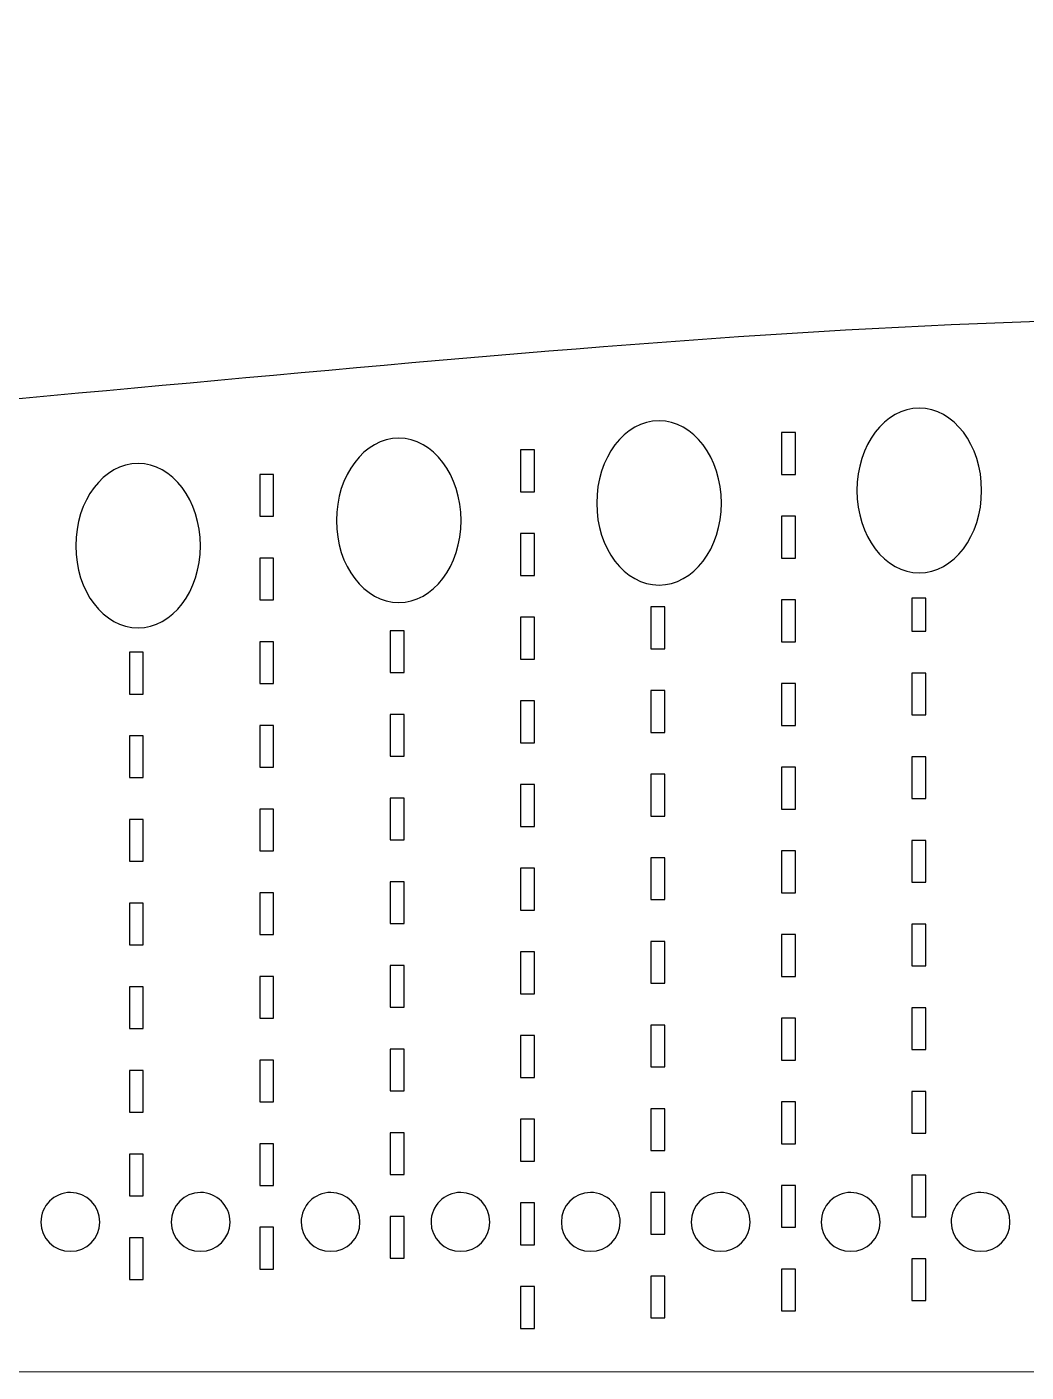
# Model space of a CAD drawing. Header units: centimetres. Extents: x -6.9 to 6.9, y -1.3 to 1.3.
# Drawn here: x -1.911 to -0.016, y -1.278 to 1.275 of the extents above; entities that cross this region are included whole.
import ezdxf

# ---------------------------------------------------------------- set-up
doc = ezdxf.new("R2010")
doc.units = ezdxf.units.CM
doc.header["$MEASUREMENT"] = 0
doc.layers.add('Layer 1', color=7, linetype='Continuous')

msp = doc.modelspace()

# ---------------------------------------------------------------- linework, layer by layer
at = {"layer": 'Layer 1', "color": 222, "lineweight": 25}
for points, knots in [([(6.92606, -0.55828), (6.40813, -0.54677), (5.9494, -0.44366), (5.62497, -0.34466), (5.62497, -0.34466), (5.30054, -0.24566), (5.14413, -0.19359), (4.97547, -0.1368), (4.97547, -0.1368), (4.80681, -0.08001), (4.65236, -0.02698), (4.41791, 0.05175), (4.41791, 0.05175), (4.18346, 0.13048), (3.85954, 0.23327), (3.56504, 0.31072), (3.56504, 0.31072), (3.27054, 0.38816), (3.02466, 0.44483), (2.84688, 0.47876), (2.84688, 0.47876), (2.6691, 0.51269), (2.59211, 0.52663), (2.32279, 0.57076), (2.32279, 0.57076), (2.05347, 0.61489), (1.57286, 0.66676), (1.02916, 0.68857), (1.02916, 0.68857), (0.07434, 0.78605), (-1.05031, 0.64362), (-2.1847, 0.54718), (-2.1847, 0.54718), (-2.1847, 0.54718), (-2.21116, 0.5447), (-2.21116, 0.5447), (-2.21116, 0.5447), (-3.50773, 0.43533), (-4.8151, 0.38985), (-5.893, 0.83574), (-5.893, 0.83574), (-6.15484, 0.96133), (-6.43719, 1.10859), (-6.66195, 1.27478), (-6.66195, 1.27478), (-6.66195, 1.27478), (-6.91827, 1.15572), (-6.91827, 1.15572), (-6.91827, 1.15572), (-6.91827, 1.15572), (-6.92654, -1.27782), (-6.92654, -1.27782), (-6.92654, -1.27782), (-6.92654, -1.27782), (6.92708, -1.27679), (6.92708, -1.27679), (6.92708, -1.27679), (6.92708, -1.27679), (6.92606, -0.55828), (6.92606, -0.55828)], [0, 0, 0, 0, 0.0625, 0.0625, 0.0625, 0.0625, 0.125, 0.125, 0.125, 0.125, 0.1875, 0.1875, 0.1875, 0.1875, 0.25, 0.25, 0.25, 0.25, 0.3125, 0.3125, 0.3125, 0.3125, 0.375, 0.375, 0.375, 0.375, 0.4375, 0.4375, 0.4375, 0.4375, 0.5, 0.5, 0.5, 0.5, 0.5625, 0.5625, 0.5625, 0.5625, 0.625, 0.625, 0.625, 0.625, 0.6875, 0.6875, 0.6875, 0.6875, 0.75, 0.75, 0.75, 0.75, 0.8125, 0.8125, 0.8125, 0.8125, 0.875, 0.875, 0.875, 0.875, 1, 1, 1, 1]), ([(-0.10028, 0.39504), (-0.10028, 0.30893), (-0.15328, 0.23877), (-0.21852, 0.23877), (-0.21852, 0.23877), (-0.28375, 0.23877), (-0.33676, 0.30893), (-0.33676, 0.39504), (-0.33676, 0.39504), (-0.33676, 0.48115), (-0.28376, 0.55131), (-0.21852, 0.55131), (-0.21852, 0.55131), (-0.15329, 0.55131), (-0.10028, 0.48115), (-0.10028, 0.39504)], [0, 0, 0, 0, 0.2, 0.2, 0.2, 0.2, 0.4, 0.4, 0.4, 0.4, 0.6, 0.6, 0.6, 0.6, 1, 1, 1, 1]), ([(-0.5939, 0.37107), (-0.5939, 0.28496), (-0.6469, 0.21563), (-0.71214, 0.21563), (-0.71214, 0.21563), (-0.77737, 0.21563), (-0.83038, 0.28496), (-0.83038, 0.37107), (-0.83038, 0.37107), (-0.83038, 0.45718), (-0.77738, 0.52734), (-0.71214, 0.52734), (-0.71214, 0.52734), (-0.64691, 0.52734), (-0.5939, 0.45718), (-0.5939, 0.37107)], [0, 0, 0, 0, 0.2, 0.2, 0.2, 0.2, 0.4, 0.4, 0.4, 0.4, 0.6, 0.6, 0.6, 0.6, 1, 1, 1, 1]), ([(-1.08751, 0.33799), (-1.08751, 0.25188), (-1.14051, 0.18255), (-1.20575, 0.18255), (-1.20575, 0.18255), (-1.27098, 0.18255), (-1.32399, 0.25188), (-1.32399, 0.33799), (-1.32399, 0.33799), (-1.32399, 0.4241), (-1.27099, 0.49426), (-1.20575, 0.49426), (-1.20575, 0.49426), (-1.14052, 0.49426), (-1.08751, 0.4241), (-1.08751, 0.33799)], [0, 0, 0, 0, 0.2, 0.2, 0.2, 0.2, 0.4, 0.4, 0.4, 0.4, 0.6, 0.6, 0.6, 0.6, 1, 1, 1, 1]), ([(-0.45334, 0.50501), (-0.45334, 0.50501), (-0.45334, 0.42563), (-0.45334, 0.42563), (-0.45334, 0.42563), (-0.45334, 0.42563), (-0.4798, 0.42563), (-0.4798, 0.42563), (-0.4798, 0.42563), (-0.4798, 0.42563), (-0.4798, 0.50501), (-0.4798, 0.50501), (-0.4798, 0.50501), (-0.4798, 0.50501), (-0.45334, 0.50501), (-0.45334, 0.50501)], [0, 0, 0, 0, 0.2, 0.2, 0.2, 0.2, 0.4, 0.4, 0.4, 0.4, 0.6, 0.6, 0.6, 0.6, 1, 1, 1, 1]), ([(-0.9486, 0.47194), (-0.9486, 0.47194), (-0.9486, 0.39256), (-0.9486, 0.39256), (-0.9486, 0.39256), (-0.9486, 0.39256), (-0.97506, 0.39256), (-0.97506, 0.39256), (-0.97506, 0.39256), (-0.97506, 0.39256), (-0.97506, 0.47194), (-0.97506, 0.47194), (-0.97506, 0.47194), (-0.97506, 0.47194), (-0.9486, 0.47194), (-0.9486, 0.47194)], [0, 0, 0, 0, 0.2, 0.2, 0.2, 0.2, 0.4, 0.4, 0.4, 0.4, 0.6, 0.6, 0.6, 0.6, 1, 1, 1, 1]), ([(-1.58195, 0.29004), (-1.58195, 0.20393), (-1.63495, 0.1346), (-1.70019, 0.1346), (-1.70019, 0.1346), (-1.76542, 0.1346), (-1.81843, 0.20393), (-1.81843, 0.29004), (-1.81843, 0.29004), (-1.81843, 0.37615), (-1.76543, 0.44631), (-1.70019, 0.44631), (-1.70019, 0.44631), (-1.63496, 0.44631), (-1.58195, 0.37615), (-1.58195, 0.29004)], [0, 0, 0, 0, 0.2, 0.2, 0.2, 0.2, 0.4, 0.4, 0.4, 0.4, 0.6, 0.6, 0.6, 0.6, 1, 1, 1, 1]), ([(-1.44304, 0.42564), (-1.44304, 0.42564), (-1.44304, 0.34626), (-1.44304, 0.34626), (-1.44304, 0.34626), (-1.44304, 0.34626), (-1.4695, 0.34626), (-1.4695, 0.34626), (-1.4695, 0.34626), (-1.4695, 0.34626), (-1.4695, 0.42564), (-1.4695, 0.42564), (-1.4695, 0.42564), (-1.4695, 0.42564), (-1.44304, 0.42564), (-1.44304, 0.42564)], [0, 0, 0, 0, 0.2, 0.2, 0.2, 0.2, 0.4, 0.4, 0.4, 0.4, 0.6, 0.6, 0.6, 0.6, 1, 1, 1, 1]), ([(-0.45334, 0.34626), (-0.45334, 0.34626), (-0.45334, 0.26688), (-0.45334, 0.26688), (-0.45334, 0.26688), (-0.45334, 0.26688), (-0.4798, 0.26688), (-0.4798, 0.26688), (-0.4798, 0.26688), (-0.4798, 0.26688), (-0.4798, 0.34626), (-0.4798, 0.34626), (-0.4798, 0.34626), (-0.4798, 0.34626), (-0.45334, 0.34626), (-0.45334, 0.34626)], [0, 0, 0, 0, 0.2, 0.2, 0.2, 0.2, 0.4, 0.4, 0.4, 0.4, 0.6, 0.6, 0.6, 0.6, 1, 1, 1, 1]), ([(-0.9486, 0.31319), (-0.9486, 0.31319), (-0.9486, 0.23381), (-0.9486, 0.23381), (-0.9486, 0.23381), (-0.9486, 0.23381), (-0.97506, 0.23381), (-0.97506, 0.23381), (-0.97506, 0.23381), (-0.97506, 0.23381), (-0.97506, 0.31319), (-0.97506, 0.31319), (-0.97506, 0.31319), (-0.97506, 0.31319), (-0.9486, 0.31319), (-0.9486, 0.31319)], [0, 0, 0, 0, 0.2, 0.2, 0.2, 0.2, 0.4, 0.4, 0.4, 0.4, 0.6, 0.6, 0.6, 0.6, 1, 1, 1, 1]), ([(-1.44304, 0.26689), (-1.44304, 0.26689), (-1.44304, 0.18751), (-1.44304, 0.18751), (-1.44304, 0.18751), (-1.44304, 0.18751), (-1.4695, 0.18751), (-1.4695, 0.18751), (-1.4695, 0.18751), (-1.4695, 0.18751), (-1.4695, 0.26689), (-1.4695, 0.26689), (-1.4695, 0.26689), (-1.4695, 0.26689), (-1.44304, 0.26689), (-1.44304, 0.26689)], [0, 0, 0, 0, 0.2, 0.2, 0.2, 0.2, 0.4, 0.4, 0.4, 0.4, 0.6, 0.6, 0.6, 0.6, 1, 1, 1, 1]), ([(-0.45334, 0.18751), (-0.45334, 0.18751), (-0.45334, 0.10813), (-0.45334, 0.10813), (-0.45334, 0.10813), (-0.45334, 0.10813), (-0.4798, 0.10813), (-0.4798, 0.10813), (-0.4798, 0.10813), (-0.4798, 0.10813), (-0.4798, 0.18751), (-0.4798, 0.18751), (-0.4798, 0.18751), (-0.4798, 0.18751), (-0.45334, 0.18751), (-0.45334, 0.18751)], [0, 0, 0, 0, 0.2, 0.2, 0.2, 0.2, 0.4, 0.4, 0.4, 0.4, 0.6, 0.6, 0.6, 0.6, 1, 1, 1, 1]), ([(-0.20612, 0.19082), (-0.20612, 0.19082), (-0.20612, 0.12798), (-0.20612, 0.12798), (-0.20612, 0.12798), (-0.20612, 0.12798), (-0.23258, 0.12798), (-0.23258, 0.12798), (-0.23258, 0.12798), (-0.23258, 0.12798), (-0.23258, 0.19082), (-0.23258, 0.19082), (-0.23258, 0.19082), (-0.23258, 0.19082), (-0.20612, 0.19082), (-0.20612, 0.19082)], [0, 0, 0, 0, 0.2, 0.2, 0.2, 0.2, 0.4, 0.4, 0.4, 0.4, 0.6, 0.6, 0.6, 0.6, 1, 1, 1, 1]), ([(-0.9486, 0.15444), (-0.9486, 0.15444), (-0.9486, 0.07506), (-0.9486, 0.07506), (-0.9486, 0.07506), (-0.9486, 0.07506), (-0.97506, 0.07506), (-0.97506, 0.07506), (-0.97506, 0.07506), (-0.97506, 0.07506), (-0.97506, 0.15444), (-0.97506, 0.15444), (-0.97506, 0.15444), (-0.97506, 0.15444), (-0.9486, 0.15444), (-0.9486, 0.15444)], [0, 0, 0, 0, 0.2, 0.2, 0.2, 0.2, 0.4, 0.4, 0.4, 0.4, 0.6, 0.6, 0.6, 0.6, 1, 1, 1, 1]), ([(-0.70138, 0.17428), (-0.70138, 0.17428), (-0.70138, 0.0949), (-0.70138, 0.0949), (-0.70138, 0.0949), (-0.70138, 0.0949), (-0.72784, 0.0949), (-0.72784, 0.0949), (-0.72784, 0.0949), (-0.72784, 0.0949), (-0.72784, 0.17428), (-0.72784, 0.17428), (-0.72784, 0.17428), (-0.72784, 0.17428), (-0.70138, 0.17428), (-0.70138, 0.17428)], [0, 0, 0, 0, 0.2, 0.2, 0.2, 0.2, 0.4, 0.4, 0.4, 0.4, 0.6, 0.6, 0.6, 0.6, 1, 1, 1, 1]), ([(-1.19582, 0.12881), (-1.19582, 0.12881), (-1.19582, 0.04943), (-1.19582, 0.04943), (-1.19582, 0.04943), (-1.19582, 0.04943), (-1.22228, 0.04943), (-1.22228, 0.04943), (-1.22228, 0.04943), (-1.22228, 0.04943), (-1.22228, 0.12881), (-1.22228, 0.12881), (-1.22228, 0.12881), (-1.22228, 0.12881), (-1.19582, 0.12881), (-1.19582, 0.12881)], [0, 0, 0, 0, 0.2, 0.2, 0.2, 0.2, 0.4, 0.4, 0.4, 0.4, 0.6, 0.6, 0.6, 0.6, 1, 1, 1, 1]), ([(-1.44304, 0.10814), (-1.44304, 0.10814), (-1.44304, 0.02876), (-1.44304, 0.02876), (-1.44304, 0.02876), (-1.44304, 0.02876), (-1.4695, 0.02876), (-1.4695, 0.02876), (-1.4695, 0.02876), (-1.4695, 0.02876), (-1.4695, 0.10814), (-1.4695, 0.10814), (-1.4695, 0.10814), (-1.4695, 0.10814), (-1.44304, 0.10814), (-1.44304, 0.10814)], [0, 0, 0, 0, 0.2, 0.2, 0.2, 0.2, 0.4, 0.4, 0.4, 0.4, 0.6, 0.6, 0.6, 0.6, 1, 1, 1, 1]), ([(-1.69026, 0.08829), (-1.69026, 0.08829), (-1.69026, 0.00891), (-1.69026, 0.00891), (-1.69026, 0.00891), (-1.69026, 0.00891), (-1.71672, 0.00891), (-1.71672, 0.00891), (-1.71672, 0.00891), (-1.71672, 0.00891), (-1.71672, 0.08829), (-1.71672, 0.08829), (-1.71672, 0.08829), (-1.71672, 0.08829), (-1.69026, 0.08829), (-1.69026, 0.08829)], [0, 0, 0, 0, 0.2, 0.2, 0.2, 0.2, 0.4, 0.4, 0.4, 0.4, 0.6, 0.6, 0.6, 0.6, 1, 1, 1, 1]), ([(-0.45334, 0.02876), (-0.45334, 0.02876), (-0.45334, -0.05062), (-0.45334, -0.05062), (-0.45334, -0.05062), (-0.45334, -0.05062), (-0.4798, -0.05062), (-0.4798, -0.05062), (-0.4798, -0.05062), (-0.4798, -0.05062), (-0.4798, 0.02876), (-0.4798, 0.02876), (-0.4798, 0.02876), (-0.4798, 0.02876), (-0.45334, 0.02876), (-0.45334, 0.02876)], [0, 0, 0, 0, 0.2, 0.2, 0.2, 0.2, 0.4, 0.4, 0.4, 0.4, 0.6, 0.6, 0.6, 0.6, 1, 1, 1, 1]), ([(-0.20612, 0.0486), (-0.20612, 0.0486), (-0.20612, -0.03078), (-0.20612, -0.03078), (-0.20612, -0.03078), (-0.20612, -0.03078), (-0.23258, -0.03078), (-0.23258, -0.03078), (-0.23258, -0.03078), (-0.23258, -0.03078), (-0.23258, 0.0486), (-0.23258, 0.0486), (-0.23258, 0.0486), (-0.23258, 0.0486), (-0.20612, 0.0486), (-0.20612, 0.0486)], [0, 0, 0, 0, 0.2, 0.2, 0.2, 0.2, 0.4, 0.4, 0.4, 0.4, 0.6, 0.6, 0.6, 0.6, 1, 1, 1, 1]), ([(-0.70138, 0.01553), (-0.70138, 0.01553), (-0.70138, -0.06385), (-0.70138, -0.06385), (-0.70138, -0.06385), (-0.70138, -0.06385), (-0.72784, -0.06385), (-0.72784, -0.06385), (-0.72784, -0.06385), (-0.72784, -0.06385), (-0.72784, 0.01553), (-0.72784, 0.01553), (-0.72784, 0.01553), (-0.72784, 0.01553), (-0.70138, 0.01553), (-0.70138, 0.01553)], [0, 0, 0, 0, 0.2, 0.2, 0.2, 0.2, 0.4, 0.4, 0.4, 0.4, 0.6, 0.6, 0.6, 0.6, 1, 1, 1, 1]), ([(-0.9486, -0.00431), (-0.9486, -0.00431), (-0.9486, -0.08369), (-0.9486, -0.08369), (-0.9486, -0.08369), (-0.9486, -0.08369), (-0.97506, -0.08369), (-0.97506, -0.08369), (-0.97506, -0.08369), (-0.97506, -0.08369), (-0.97506, -0.00431), (-0.97506, -0.00431), (-0.97506, -0.00431), (-0.97506, -0.00431), (-0.9486, -0.00431), (-0.9486, -0.00431)], [0, 0, 0, 0, 0.2, 0.2, 0.2, 0.2, 0.4, 0.4, 0.4, 0.4, 0.6, 0.6, 0.6, 0.6, 1, 1, 1, 1]), ([(-1.44304, -0.05061), (-1.44304, -0.05061), (-1.44304, -0.12999), (-1.44304, -0.12999), (-1.44304, -0.12999), (-1.44304, -0.12999), (-1.4695, -0.12999), (-1.4695, -0.12999), (-1.4695, -0.12999), (-1.4695, -0.12999), (-1.4695, -0.05061), (-1.4695, -0.05061), (-1.4695, -0.05061), (-1.4695, -0.05061), (-1.44304, -0.05061), (-1.44304, -0.05061)], [0, 0, 0, 0, 0.2, 0.2, 0.2, 0.2, 0.4, 0.4, 0.4, 0.4, 0.6, 0.6, 0.6, 0.6, 1, 1, 1, 1]), ([(-1.19582, -0.02994), (-1.19582, -0.02994), (-1.19582, -0.10932), (-1.19582, -0.10932), (-1.19582, -0.10932), (-1.19582, -0.10932), (-1.22228, -0.10932), (-1.22228, -0.10932), (-1.22228, -0.10932), (-1.22228, -0.10932), (-1.22228, -0.02994), (-1.22228, -0.02994), (-1.22228, -0.02994), (-1.22228, -0.02994), (-1.19582, -0.02994), (-1.19582, -0.02994)], [0, 0, 0, 0, 0.2, 0.2, 0.2, 0.2, 0.4, 0.4, 0.4, 0.4, 0.6, 0.6, 0.6, 0.6, 1, 1, 1, 1]), ([(-1.69026, -0.07046), (-1.69026, -0.07046), (-1.69026, -0.14984), (-1.69026, -0.14984), (-1.69026, -0.14984), (-1.69026, -0.14984), (-1.71672, -0.14984), (-1.71672, -0.14984), (-1.71672, -0.14984), (-1.71672, -0.14984), (-1.71672, -0.07046), (-1.71672, -0.07046), (-1.71672, -0.07046), (-1.71672, -0.07046), (-1.69026, -0.07046), (-1.69026, -0.07046)], [0, 0, 0, 0, 0.2, 0.2, 0.2, 0.2, 0.4, 0.4, 0.4, 0.4, 0.6, 0.6, 0.6, 0.6, 1, 1, 1, 1]), ([(-0.20612, -0.11015), (-0.20612, -0.11015), (-0.20612, -0.18953), (-0.20612, -0.18953), (-0.20612, -0.18953), (-0.20612, -0.18953), (-0.23258, -0.18953), (-0.23258, -0.18953), (-0.23258, -0.18953), (-0.23258, -0.18953), (-0.23258, -0.11015), (-0.23258, -0.11015), (-0.23258, -0.11015), (-0.23258, -0.11015), (-0.20612, -0.11015), (-0.20612, -0.11015)], [0, 0, 0, 0, 0.2, 0.2, 0.2, 0.2, 0.4, 0.4, 0.4, 0.4, 0.6, 0.6, 0.6, 0.6, 1, 1, 1, 1]), ([(-0.70138, -0.14322), (-0.70138, -0.14322), (-0.70138, -0.2226), (-0.70138, -0.2226), (-0.70138, -0.2226), (-0.70138, -0.2226), (-0.72784, -0.2226), (-0.72784, -0.2226), (-0.72784, -0.2226), (-0.72784, -0.2226), (-0.72784, -0.14322), (-0.72784, -0.14322), (-0.72784, -0.14322), (-0.72784, -0.14322), (-0.70138, -0.14322), (-0.70138, -0.14322)], [0, 0, 0, 0, 0.2, 0.2, 0.2, 0.2, 0.4, 0.4, 0.4, 0.4, 0.6, 0.6, 0.6, 0.6, 1, 1, 1, 1]), ([(-0.45334, -0.12999), (-0.45334, -0.12999), (-0.45334, -0.20937), (-0.45334, -0.20937), (-0.45334, -0.20937), (-0.45334, -0.20937), (-0.4798, -0.20937), (-0.4798, -0.20937), (-0.4798, -0.20937), (-0.4798, -0.20937), (-0.4798, -0.12999), (-0.4798, -0.12999), (-0.4798, -0.12999), (-0.4798, -0.12999), (-0.45334, -0.12999), (-0.45334, -0.12999)], [0, 0, 0, 0, 0.2, 0.2, 0.2, 0.2, 0.4, 0.4, 0.4, 0.4, 0.6, 0.6, 0.6, 0.6, 1, 1, 1, 1]), ([(-0.9486, -0.16306), (-0.9486, -0.16306), (-0.9486, -0.24244), (-0.9486, -0.24244), (-0.9486, -0.24244), (-0.9486, -0.24244), (-0.97506, -0.24244), (-0.97506, -0.24244), (-0.97506, -0.24244), (-0.97506, -0.24244), (-0.97506, -0.16306), (-0.97506, -0.16306), (-0.97506, -0.16306), (-0.97506, -0.16306), (-0.9486, -0.16306), (-0.9486, -0.16306)], [0, 0, 0, 0, 0.2, 0.2, 0.2, 0.2, 0.4, 0.4, 0.4, 0.4, 0.6, 0.6, 0.6, 0.6, 1, 1, 1, 1]), ([(-1.19582, -0.18869), (-1.19582, -0.18869), (-1.19582, -0.26807), (-1.19582, -0.26807), (-1.19582, -0.26807), (-1.19582, -0.26807), (-1.22228, -0.26807), (-1.22228, -0.26807), (-1.22228, -0.26807), (-1.22228, -0.26807), (-1.22228, -0.18869), (-1.22228, -0.18869), (-1.22228, -0.18869), (-1.22228, -0.18869), (-1.19582, -0.18869), (-1.19582, -0.18869)], [0, 0, 0, 0, 0.2, 0.2, 0.2, 0.2, 0.4, 0.4, 0.4, 0.4, 0.6, 0.6, 0.6, 0.6, 1, 1, 1, 1]), ([(-1.69026, -0.22921), (-1.69026, -0.22921), (-1.69026, -0.30859), (-1.69026, -0.30859), (-1.69026, -0.30859), (-1.69026, -0.30859), (-1.71672, -0.30859), (-1.71672, -0.30859), (-1.71672, -0.30859), (-1.71672, -0.30859), (-1.71672, -0.22921), (-1.71672, -0.22921), (-1.71672, -0.22921), (-1.71672, -0.22921), (-1.69026, -0.22921), (-1.69026, -0.22921)], [0, 0, 0, 0, 0.2, 0.2, 0.2, 0.2, 0.4, 0.4, 0.4, 0.4, 0.6, 0.6, 0.6, 0.6, 1, 1, 1, 1]), ([(-1.44304, -0.20936), (-1.44304, -0.20936), (-1.44304, -0.28874), (-1.44304, -0.28874), (-1.44304, -0.28874), (-1.44304, -0.28874), (-1.4695, -0.28874), (-1.4695, -0.28874), (-1.4695, -0.28874), (-1.4695, -0.28874), (-1.4695, -0.20936), (-1.4695, -0.20936), (-1.4695, -0.20936), (-1.4695, -0.20936), (-1.44304, -0.20936), (-1.44304, -0.20936)], [0, 0, 0, 0, 0.2, 0.2, 0.2, 0.2, 0.4, 0.4, 0.4, 0.4, 0.6, 0.6, 0.6, 0.6, 1, 1, 1, 1]), ([(-0.20612, -0.2689), (-0.20612, -0.2689), (-0.20612, -0.34828), (-0.20612, -0.34828), (-0.20612, -0.34828), (-0.20612, -0.34828), (-0.23258, -0.34828), (-0.23258, -0.34828), (-0.23258, -0.34828), (-0.23258, -0.34828), (-0.23258, -0.2689), (-0.23258, -0.2689), (-0.23258, -0.2689), (-0.23258, -0.2689), (-0.20612, -0.2689), (-0.20612, -0.2689)], [0, 0, 0, 0, 0.2, 0.2, 0.2, 0.2, 0.4, 0.4, 0.4, 0.4, 0.6, 0.6, 0.6, 0.6, 1, 1, 1, 1]), ([(-0.70138, -0.30197), (-0.70138, -0.30197), (-0.70138, -0.38135), (-0.70138, -0.38135), (-0.70138, -0.38135), (-0.70138, -0.38135), (-0.72784, -0.38135), (-0.72784, -0.38135), (-0.72784, -0.38135), (-0.72784, -0.38135), (-0.72784, -0.30197), (-0.72784, -0.30197), (-0.72784, -0.30197), (-0.72784, -0.30197), (-0.70138, -0.30197), (-0.70138, -0.30197)], [0, 0, 0, 0, 0.2, 0.2, 0.2, 0.2, 0.4, 0.4, 0.4, 0.4, 0.6, 0.6, 0.6, 0.6, 1, 1, 1, 1]), ([(-0.45334, -0.28874), (-0.45334, -0.28874), (-0.45334, -0.36812), (-0.45334, -0.36812), (-0.45334, -0.36812), (-0.45334, -0.36812), (-0.4798, -0.36812), (-0.4798, -0.36812), (-0.4798, -0.36812), (-0.4798, -0.36812), (-0.4798, -0.28874), (-0.4798, -0.28874), (-0.4798, -0.28874), (-0.4798, -0.28874), (-0.45334, -0.28874), (-0.45334, -0.28874)], [0, 0, 0, 0, 0.2, 0.2, 0.2, 0.2, 0.4, 0.4, 0.4, 0.4, 0.6, 0.6, 0.6, 0.6, 1, 1, 1, 1]), ([(-0.9486, -0.32181), (-0.9486, -0.32181), (-0.9486, -0.40119), (-0.9486, -0.40119), (-0.9486, -0.40119), (-0.9486, -0.40119), (-0.97506, -0.40119), (-0.97506, -0.40119), (-0.97506, -0.40119), (-0.97506, -0.40119), (-0.97506, -0.32181), (-0.97506, -0.32181), (-0.97506, -0.32181), (-0.97506, -0.32181), (-0.9486, -0.32181), (-0.9486, -0.32181)], [0, 0, 0, 0, 0.2, 0.2, 0.2, 0.2, 0.4, 0.4, 0.4, 0.4, 0.6, 0.6, 0.6, 0.6, 1, 1, 1, 1]), ([(-1.19582, -0.34744), (-1.19582, -0.34744), (-1.19582, -0.42682), (-1.19582, -0.42682), (-1.19582, -0.42682), (-1.19582, -0.42682), (-1.22228, -0.42682), (-1.22228, -0.42682), (-1.22228, -0.42682), (-1.22228, -0.42682), (-1.22228, -0.34744), (-1.22228, -0.34744), (-1.22228, -0.34744), (-1.22228, -0.34744), (-1.19582, -0.34744), (-1.19582, -0.34744)], [0, 0, 0, 0, 0.2, 0.2, 0.2, 0.2, 0.4, 0.4, 0.4, 0.4, 0.6, 0.6, 0.6, 0.6, 1, 1, 1, 1]), ([(-1.44304, -0.36811), (-1.44304, -0.36811), (-1.44304, -0.44749), (-1.44304, -0.44749), (-1.44304, -0.44749), (-1.44304, -0.44749), (-1.4695, -0.44749), (-1.4695, -0.44749), (-1.4695, -0.44749), (-1.4695, -0.44749), (-1.4695, -0.36811), (-1.4695, -0.36811), (-1.4695, -0.36811), (-1.4695, -0.36811), (-1.44304, -0.36811), (-1.44304, -0.36811)], [0, 0, 0, 0, 0.2, 0.2, 0.2, 0.2, 0.4, 0.4, 0.4, 0.4, 0.6, 0.6, 0.6, 0.6, 1, 1, 1, 1]), ([(-1.69026, -0.38796), (-1.69026, -0.38796), (-1.69026, -0.46734), (-1.69026, -0.46734), (-1.69026, -0.46734), (-1.69026, -0.46734), (-1.71672, -0.46734), (-1.71672, -0.46734), (-1.71672, -0.46734), (-1.71672, -0.46734), (-1.71672, -0.38796), (-1.71672, -0.38796), (-1.71672, -0.38796), (-1.71672, -0.38796), (-1.69026, -0.38796), (-1.69026, -0.38796)], [0, 0, 0, 0, 0.2, 0.2, 0.2, 0.2, 0.4, 0.4, 0.4, 0.4, 0.6, 0.6, 0.6, 0.6, 1, 1, 1, 1]), ([(-0.20612, -0.42765), (-0.20612, -0.42765), (-0.20612, -0.50703), (-0.20612, -0.50703), (-0.20612, -0.50703), (-0.20612, -0.50703), (-0.23258, -0.50703), (-0.23258, -0.50703), (-0.23258, -0.50703), (-0.23258, -0.50703), (-0.23258, -0.42765), (-0.23258, -0.42765), (-0.23258, -0.42765), (-0.23258, -0.42765), (-0.20612, -0.42765), (-0.20612, -0.42765)], [0, 0, 0, 0, 0.2, 0.2, 0.2, 0.2, 0.4, 0.4, 0.4, 0.4, 0.6, 0.6, 0.6, 0.6, 1, 1, 1, 1]), ([(-0.45334, -0.44749), (-0.45334, -0.44749), (-0.45334, -0.52687), (-0.45334, -0.52687), (-0.45334, -0.52687), (-0.45334, -0.52687), (-0.4798, -0.52687), (-0.4798, -0.52687), (-0.4798, -0.52687), (-0.4798, -0.52687), (-0.4798, -0.44749), (-0.4798, -0.44749), (-0.4798, -0.44749), (-0.4798, -0.44749), (-0.45334, -0.44749), (-0.45334, -0.44749)], [0, 0, 0, 0, 0.2, 0.2, 0.2, 0.2, 0.4, 0.4, 0.4, 0.4, 0.6, 0.6, 0.6, 0.6, 1, 1, 1, 1]), ([(-0.9486, -0.48056), (-0.9486, -0.48056), (-0.9486, -0.55994), (-0.9486, -0.55994), (-0.9486, -0.55994), (-0.9486, -0.55994), (-0.97506, -0.55994), (-0.97506, -0.55994), (-0.97506, -0.55994), (-0.97506, -0.55994), (-0.97506, -0.48056), (-0.97506, -0.48056), (-0.97506, -0.48056), (-0.97506, -0.48056), (-0.9486, -0.48056), (-0.9486, -0.48056)], [0, 0, 0, 0, 0.2, 0.2, 0.2, 0.2, 0.4, 0.4, 0.4, 0.4, 0.6, 0.6, 0.6, 0.6, 1, 1, 1, 1]), ([(-0.70138, -0.46072), (-0.70138, -0.46072), (-0.70138, -0.5401), (-0.70138, -0.5401), (-0.70138, -0.5401), (-0.70138, -0.5401), (-0.72784, -0.5401), (-0.72784, -0.5401), (-0.72784, -0.5401), (-0.72784, -0.5401), (-0.72784, -0.46072), (-0.72784, -0.46072), (-0.72784, -0.46072), (-0.72784, -0.46072), (-0.70138, -0.46072), (-0.70138, -0.46072)], [0, 0, 0, 0, 0.2, 0.2, 0.2, 0.2, 0.4, 0.4, 0.4, 0.4, 0.6, 0.6, 0.6, 0.6, 1, 1, 1, 1]), ([(-1.19582, -0.50619), (-1.19582, -0.50619), (-1.19582, -0.58557), (-1.19582, -0.58557), (-1.19582, -0.58557), (-1.19582, -0.58557), (-1.22228, -0.58557), (-1.22228, -0.58557), (-1.22228, -0.58557), (-1.22228, -0.58557), (-1.22228, -0.50619), (-1.22228, -0.50619), (-1.22228, -0.50619), (-1.22228, -0.50619), (-1.19582, -0.50619), (-1.19582, -0.50619)], [0, 0, 0, 0, 0.2, 0.2, 0.2, 0.2, 0.4, 0.4, 0.4, 0.4, 0.6, 0.6, 0.6, 0.6, 1, 1, 1, 1]), ([(-1.44304, -0.52686), (-1.44304, -0.52686), (-1.44304, -0.60624), (-1.44304, -0.60624), (-1.44304, -0.60624), (-1.44304, -0.60624), (-1.4695, -0.60624), (-1.4695, -0.60624), (-1.4695, -0.60624), (-1.4695, -0.60624), (-1.4695, -0.52686), (-1.4695, -0.52686), (-1.4695, -0.52686), (-1.4695, -0.52686), (-1.44304, -0.52686), (-1.44304, -0.52686)], [0, 0, 0, 0, 0.2, 0.2, 0.2, 0.2, 0.4, 0.4, 0.4, 0.4, 0.6, 0.6, 0.6, 0.6, 1, 1, 1, 1]), ([(-1.69026, -0.54671), (-1.69026, -0.54671), (-1.69026, -0.62609), (-1.69026, -0.62609), (-1.69026, -0.62609), (-1.69026, -0.62609), (-1.71672, -0.62609), (-1.71672, -0.62609), (-1.71672, -0.62609), (-1.71672, -0.62609), (-1.71672, -0.54671), (-1.71672, -0.54671), (-1.71672, -0.54671), (-1.71672, -0.54671), (-1.69026, -0.54671), (-1.69026, -0.54671)], [0, 0, 0, 0, 0.2, 0.2, 0.2, 0.2, 0.4, 0.4, 0.4, 0.4, 0.6, 0.6, 0.6, 0.6, 1, 1, 1, 1]), ([(-0.20612, -0.5864), (-0.20612, -0.5864), (-0.20612, -0.66578), (-0.20612, -0.66578), (-0.20612, -0.66578), (-0.20612, -0.66578), (-0.23258, -0.66578), (-0.23258, -0.66578), (-0.23258, -0.66578), (-0.23258, -0.66578), (-0.23258, -0.5864), (-0.23258, -0.5864), (-0.23258, -0.5864), (-0.23258, -0.5864), (-0.20612, -0.5864), (-0.20612, -0.5864)], [0, 0, 0, 0, 0.2, 0.2, 0.2, 0.2, 0.4, 0.4, 0.4, 0.4, 0.6, 0.6, 0.6, 0.6, 1, 1, 1, 1]), ([(-0.45334, -0.60624), (-0.45334, -0.60624), (-0.45334, -0.68562), (-0.45334, -0.68562), (-0.45334, -0.68562), (-0.45334, -0.68562), (-0.4798, -0.68562), (-0.4798, -0.68562), (-0.4798, -0.68562), (-0.4798, -0.68562), (-0.4798, -0.60624), (-0.4798, -0.60624), (-0.4798, -0.60624), (-0.4798, -0.60624), (-0.45334, -0.60624), (-0.45334, -0.60624)], [0, 0, 0, 0, 0.2, 0.2, 0.2, 0.2, 0.4, 0.4, 0.4, 0.4, 0.6, 0.6, 0.6, 0.6, 1, 1, 1, 1]), ([(-0.70138, -0.61947), (-0.70138, -0.61947), (-0.70138, -0.69885), (-0.70138, -0.69885), (-0.70138, -0.69885), (-0.70138, -0.69885), (-0.72784, -0.69885), (-0.72784, -0.69885), (-0.72784, -0.69885), (-0.72784, -0.69885), (-0.72784, -0.61947), (-0.72784, -0.61947), (-0.72784, -0.61947), (-0.72784, -0.61947), (-0.70138, -0.61947), (-0.70138, -0.61947)], [0, 0, 0, 0, 0.2, 0.2, 0.2, 0.2, 0.4, 0.4, 0.4, 0.4, 0.6, 0.6, 0.6, 0.6, 1, 1, 1, 1]), ([(-0.9486, -0.63931), (-0.9486, -0.63931), (-0.9486, -0.71869), (-0.9486, -0.71869), (-0.9486, -0.71869), (-0.9486, -0.71869), (-0.97506, -0.71869), (-0.97506, -0.71869), (-0.97506, -0.71869), (-0.97506, -0.71869), (-0.97506, -0.63931), (-0.97506, -0.63931), (-0.97506, -0.63931), (-0.97506, -0.63931), (-0.9486, -0.63931), (-0.9486, -0.63931)], [0, 0, 0, 0, 0.2, 0.2, 0.2, 0.2, 0.4, 0.4, 0.4, 0.4, 0.6, 0.6, 0.6, 0.6, 1, 1, 1, 1]), ([(-1.44304, -0.68561), (-1.44304, -0.68561), (-1.44304, -0.76499), (-1.44304, -0.76499), (-1.44304, -0.76499), (-1.44304, -0.76499), (-1.4695, -0.76499), (-1.4695, -0.76499), (-1.4695, -0.76499), (-1.4695, -0.76499), (-1.4695, -0.68561), (-1.4695, -0.68561), (-1.4695, -0.68561), (-1.4695, -0.68561), (-1.44304, -0.68561), (-1.44304, -0.68561)], [0, 0, 0, 0, 0.2, 0.2, 0.2, 0.2, 0.4, 0.4, 0.4, 0.4, 0.6, 0.6, 0.6, 0.6, 1, 1, 1, 1]), ([(-1.19582, -0.66494), (-1.19582, -0.66494), (-1.19582, -0.74432), (-1.19582, -0.74432), (-1.19582, -0.74432), (-1.19582, -0.74432), (-1.22228, -0.74432), (-1.22228, -0.74432), (-1.22228, -0.74432), (-1.22228, -0.74432), (-1.22228, -0.66494), (-1.22228, -0.66494), (-1.22228, -0.66494), (-1.22228, -0.66494), (-1.19582, -0.66494), (-1.19582, -0.66494)], [0, 0, 0, 0, 0.2, 0.2, 0.2, 0.2, 0.4, 0.4, 0.4, 0.4, 0.6, 0.6, 0.6, 0.6, 1, 1, 1, 1]), ([(-1.69026, -0.70546), (-1.69026, -0.70546), (-1.69026, -0.78484), (-1.69026, -0.78484), (-1.69026, -0.78484), (-1.69026, -0.78484), (-1.71672, -0.78484), (-1.71672, -0.78484), (-1.71672, -0.78484), (-1.71672, -0.78484), (-1.71672, -0.70546), (-1.71672, -0.70546), (-1.71672, -0.70546), (-1.71672, -0.70546), (-1.69026, -0.70546), (-1.69026, -0.70546)], [0, 0, 0, 0, 0.2, 0.2, 0.2, 0.2, 0.4, 0.4, 0.4, 0.4, 0.6, 0.6, 0.6, 0.6, 1, 1, 1, 1]), ([(-0.45334, -0.76499), (-0.45334, -0.76499), (-0.45334, -0.84437), (-0.45334, -0.84437), (-0.45334, -0.84437), (-0.45334, -0.84437), (-0.4798, -0.84437), (-0.4798, -0.84437), (-0.4798, -0.84437), (-0.4798, -0.84437), (-0.4798, -0.76499), (-0.4798, -0.76499), (-0.4798, -0.76499), (-0.4798, -0.76499), (-0.45334, -0.76499), (-0.45334, -0.76499)], [0, 0, 0, 0, 0.2, 0.2, 0.2, 0.2, 0.4, 0.4, 0.4, 0.4, 0.6, 0.6, 0.6, 0.6, 1, 1, 1, 1]), ([(-0.20612, -0.74515), (-0.20612, -0.74515), (-0.20612, -0.82453), (-0.20612, -0.82453), (-0.20612, -0.82453), (-0.20612, -0.82453), (-0.23258, -0.82453), (-0.23258, -0.82453), (-0.23258, -0.82453), (-0.23258, -0.82453), (-0.23258, -0.74515), (-0.23258, -0.74515), (-0.23258, -0.74515), (-0.23258, -0.74515), (-0.20612, -0.74515), (-0.20612, -0.74515)], [0, 0, 0, 0, 0.2, 0.2, 0.2, 0.2, 0.4, 0.4, 0.4, 0.4, 0.6, 0.6, 0.6, 0.6, 1, 1, 1, 1]), ([(-0.70138, -0.77822), (-0.70138, -0.77822), (-0.70138, -0.8576), (-0.70138, -0.8576), (-0.70138, -0.8576), (-0.70138, -0.8576), (-0.72784, -0.8576), (-0.72784, -0.8576), (-0.72784, -0.8576), (-0.72784, -0.8576), (-0.72784, -0.77822), (-0.72784, -0.77822), (-0.72784, -0.77822), (-0.72784, -0.77822), (-0.70138, -0.77822), (-0.70138, -0.77822)], [0, 0, 0, 0, 0.2, 0.2, 0.2, 0.2, 0.4, 0.4, 0.4, 0.4, 0.6, 0.6, 0.6, 0.6, 1, 1, 1, 1]), ([(-0.9486, -0.79806), (-0.9486, -0.79806), (-0.9486, -0.87744), (-0.9486, -0.87744), (-0.9486, -0.87744), (-0.9486, -0.87744), (-0.97506, -0.87744), (-0.97506, -0.87744), (-0.97506, -0.87744), (-0.97506, -0.87744), (-0.97506, -0.79806), (-0.97506, -0.79806), (-0.97506, -0.79806), (-0.97506, -0.79806), (-0.9486, -0.79806), (-0.9486, -0.79806)], [0, 0, 0, 0, 0.2, 0.2, 0.2, 0.2, 0.4, 0.4, 0.4, 0.4, 0.6, 0.6, 0.6, 0.6, 1, 1, 1, 1]), ([(-1.19582, -0.82369), (-1.19582, -0.82369), (-1.19582, -0.90307), (-1.19582, -0.90307), (-1.19582, -0.90307), (-1.19582, -0.90307), (-1.22228, -0.90307), (-1.22228, -0.90307), (-1.22228, -0.90307), (-1.22228, -0.90307), (-1.22228, -0.82369), (-1.22228, -0.82369), (-1.22228, -0.82369), (-1.22228, -0.82369), (-1.19582, -0.82369), (-1.19582, -0.82369)], [0, 0, 0, 0, 0.2, 0.2, 0.2, 0.2, 0.4, 0.4, 0.4, 0.4, 0.6, 0.6, 0.6, 0.6, 1, 1, 1, 1]), ([(-1.69026, -0.86421), (-1.69026, -0.86421), (-1.69026, -0.94359), (-1.69026, -0.94359), (-1.69026, -0.94359), (-1.69026, -0.94359), (-1.71672, -0.94359), (-1.71672, -0.94359), (-1.71672, -0.94359), (-1.71672, -0.94359), (-1.71672, -0.86421), (-1.71672, -0.86421), (-1.71672, -0.86421), (-1.71672, -0.86421), (-1.69026, -0.86421), (-1.69026, -0.86421)], [0, 0, 0, 0, 0.2, 0.2, 0.2, 0.2, 0.4, 0.4, 0.4, 0.4, 0.6, 0.6, 0.6, 0.6, 1, 1, 1, 1]), ([(-1.44304, -0.84436), (-1.44304, -0.84436), (-1.44304, -0.92374), (-1.44304, -0.92374), (-1.44304, -0.92374), (-1.44304, -0.92374), (-1.4695, -0.92374), (-1.4695, -0.92374), (-1.4695, -0.92374), (-1.4695, -0.92374), (-1.4695, -0.84436), (-1.4695, -0.84436), (-1.4695, -0.84436), (-1.4695, -0.84436), (-1.44304, -0.84436), (-1.44304, -0.84436)], [0, 0, 0, 0, 0.2, 0.2, 0.2, 0.2, 0.4, 0.4, 0.4, 0.4, 0.6, 0.6, 0.6, 0.6, 1, 1, 1, 1]), ([(-0.20612, -0.9039), (-0.20612, -0.9039), (-0.20612, -0.98328), (-0.20612, -0.98328), (-0.20612, -0.98328), (-0.20612, -0.98328), (-0.23258, -0.98328), (-0.23258, -0.98328), (-0.23258, -0.98328), (-0.23258, -0.98328), (-0.23258, -0.9039), (-0.23258, -0.9039), (-0.23258, -0.9039), (-0.23258, -0.9039), (-0.20612, -0.9039), (-0.20612, -0.9039)], [0, 0, 0, 0, 0.2, 0.2, 0.2, 0.2, 0.4, 0.4, 0.4, 0.4, 0.6, 0.6, 0.6, 0.6, 1, 1, 1, 1]), ([(-1.77294, -0.99319), (-1.77294, -1.02403), (-1.79749, -1.04859), (-1.82834, -1.04859), (-1.82834, -1.04859), (-1.85918, -1.04859), (-1.88456, -1.02404), (-1.88456, -0.99319), (-1.88456, -0.99319), (-1.88456, -0.96235), (-1.85918, -0.93697), (-1.82834, -0.93697), (-1.82834, -0.93697), (-1.7975, -0.93697), (-1.77294, -0.96235), (-1.77294, -0.99319)], [0, 0, 0, 0, 0.2, 0.2, 0.2, 0.2, 0.4, 0.4, 0.4, 0.4, 0.6, 0.6, 0.6, 0.6, 1, 1, 1, 1]), ([(-1.52572, -0.99319), (-1.52572, -1.02403), (-1.5511, -1.04859), (-1.58194, -1.04859), (-1.58194, -1.04859), (-1.61278, -1.04859), (-1.63734, -1.02404), (-1.63734, -0.99319), (-1.63734, -0.99319), (-1.63734, -0.96235), (-1.61279, -0.93697), (-1.58194, -0.93697), (-1.58194, -0.93697), (-1.5511, -0.93697), (-1.52572, -0.96235), (-1.52572, -0.99319)], [0, 0, 0, 0, 0.2, 0.2, 0.2, 0.2, 0.4, 0.4, 0.4, 0.4, 0.6, 0.6, 0.6, 0.6, 1, 1, 1, 1]), ([(-1.27933, -0.99319), (-1.27933, -1.02403), (-1.30388, -1.04859), (-1.33473, -1.04859), (-1.33473, -1.04859), (-1.36557, -1.04859), (-1.39095, -1.02404), (-1.39095, -0.99319), (-1.39095, -0.99319), (-1.39095, -0.96235), (-1.36557, -0.93697), (-1.33473, -0.93697), (-1.33473, -0.93697), (-1.30389, -0.93697), (-1.27933, -0.96235), (-1.27933, -0.99319)], [0, 0, 0, 0, 0.2, 0.2, 0.2, 0.2, 0.4, 0.4, 0.4, 0.4, 0.6, 0.6, 0.6, 0.6, 1, 1, 1, 1]), ([(-1.03294, -0.99319), (-1.03294, -1.02403), (-1.05749, -1.04859), (-1.08834, -1.04859), (-1.08834, -1.04859), (-1.11918, -1.04859), (-1.14456, -1.02404), (-1.14456, -0.99319), (-1.14456, -0.99319), (-1.14456, -0.96235), (-1.11918, -0.93697), (-1.08834, -0.93697), (-1.08834, -0.93697), (-1.0575, -0.93697), (-1.03294, -0.96235), (-1.03294, -0.99319)], [0, 0, 0, 0, 0.2, 0.2, 0.2, 0.2, 0.4, 0.4, 0.4, 0.4, 0.6, 0.6, 0.6, 0.6, 1, 1, 1, 1]), ([(-0.78572, -0.99319), (-0.78572, -1.02403), (-0.8111, -1.04859), (-0.84194, -1.04859), (-0.84194, -1.04859), (-0.87278, -1.04859), (-0.89734, -1.02404), (-0.89734, -0.99319), (-0.89734, -0.99319), (-0.89734, -0.96235), (-0.87279, -0.93697), (-0.84194, -0.93697), (-0.84194, -0.93697), (-0.8111, -0.93697), (-0.78572, -0.96235), (-0.78572, -0.99319)], [0, 0, 0, 0, 0.2, 0.2, 0.2, 0.2, 0.4, 0.4, 0.4, 0.4, 0.6, 0.6, 0.6, 0.6, 1, 1, 1, 1]), ([(-0.70138, -0.93697), (-0.70138, -0.93697), (-0.70138, -1.01635), (-0.70138, -1.01635), (-0.70138, -1.01635), (-0.70138, -1.01635), (-0.72784, -1.01635), (-0.72784, -1.01635), (-0.72784, -1.01635), (-0.72784, -1.01635), (-0.72784, -0.93697), (-0.72784, -0.93697), (-0.72784, -0.93697), (-0.72784, -0.93697), (-0.70138, -0.93697), (-0.70138, -0.93697)], [0, 0, 0, 0, 0.2, 0.2, 0.2, 0.2, 0.4, 0.4, 0.4, 0.4, 0.6, 0.6, 0.6, 0.6, 1, 1, 1, 1]), ([(-0.53932, -0.99319), (-0.53932, -1.02403), (-0.5647, -1.04859), (-0.59554, -1.04859), (-0.59554, -1.04859), (-0.62638, -1.04859), (-0.65094, -1.02404), (-0.65094, -0.99319), (-0.65094, -0.99319), (-0.65094, -0.96235), (-0.62639, -0.93697), (-0.59554, -0.93697), (-0.59554, -0.93697), (-0.5647, -0.93697), (-0.53932, -0.96235), (-0.53932, -0.99319)], [0, 0, 0, 0, 0.2, 0.2, 0.2, 0.2, 0.4, 0.4, 0.4, 0.4, 0.6, 0.6, 0.6, 0.6, 1, 1, 1, 1]), ([(-0.45334, -0.92374), (-0.45334, -0.92374), (-0.45334, -1.00312), (-0.45334, -1.00312), (-0.45334, -1.00312), (-0.45334, -1.00312), (-0.4798, -1.00312), (-0.4798, -1.00312), (-0.4798, -1.00312), (-0.4798, -1.00312), (-0.4798, -0.92374), (-0.4798, -0.92374), (-0.4798, -0.92374), (-0.4798, -0.92374), (-0.45334, -0.92374), (-0.45334, -0.92374)], [0, 0, 0, 0, 0.2, 0.2, 0.2, 0.2, 0.4, 0.4, 0.4, 0.4, 0.6, 0.6, 0.6, 0.6, 1, 1, 1, 1]), ([(-0.29293, -0.99319), (-0.29293, -1.02403), (-0.31748, -1.04859), (-0.34833, -1.04859), (-0.34833, -1.04859), (-0.37917, -1.04859), (-0.40455, -1.02404), (-0.40455, -0.99319), (-0.40455, -0.99319), (-0.40455, -0.96235), (-0.37917, -0.93697), (-0.34833, -0.93697), (-0.34833, -0.93697), (-0.31749, -0.93697), (-0.29293, -0.96235), (-0.29293, -0.99319)], [0, 0, 0, 0, 0.2, 0.2, 0.2, 0.2, 0.4, 0.4, 0.4, 0.4, 0.6, 0.6, 0.6, 0.6, 1, 1, 1, 1]), ([(-0.04654, -0.99319), (-0.04654, -1.02403), (-0.07109, -1.04859), (-0.10194, -1.04859), (-0.10194, -1.04859), (-0.13278, -1.04859), (-0.15816, -1.02404), (-0.15816, -0.99319), (-0.15816, -0.99319), (-0.15816, -0.96235), (-0.13278, -0.93697), (-0.10194, -0.93697), (-0.10194, -0.93697), (-0.0711, -0.93697), (-0.04654, -0.96235), (-0.04654, -0.99319)], [0, 0, 0, 0, 0.2, 0.2, 0.2, 0.2, 0.4, 0.4, 0.4, 0.4, 0.6, 0.6, 0.6, 0.6, 1, 1, 1, 1]), ([(-0.9486, -0.95681), (-0.9486, -0.95681), (-0.9486, -1.03619), (-0.9486, -1.03619), (-0.9486, -1.03619), (-0.9486, -1.03619), (-0.97506, -1.03619), (-0.97506, -1.03619), (-0.97506, -1.03619), (-0.97506, -1.03619), (-0.97506, -0.95681), (-0.97506, -0.95681), (-0.97506, -0.95681), (-0.97506, -0.95681), (-0.9486, -0.95681), (-0.9486, -0.95681)], [0, 0, 0, 0, 0.2, 0.2, 0.2, 0.2, 0.4, 0.4, 0.4, 0.4, 0.6, 0.6, 0.6, 0.6, 1, 1, 1, 1]), ([(-1.19582, -0.98244), (-1.19582, -0.98244), (-1.19582, -1.06182), (-1.19582, -1.06182), (-1.19582, -1.06182), (-1.19582, -1.06182), (-1.22228, -1.06182), (-1.22228, -1.06182), (-1.22228, -1.06182), (-1.22228, -1.06182), (-1.22228, -0.98244), (-1.22228, -0.98244), (-1.22228, -0.98244), (-1.22228, -0.98244), (-1.19582, -0.98244), (-1.19582, -0.98244)], [0, 0, 0, 0, 0.2, 0.2, 0.2, 0.2, 0.4, 0.4, 0.4, 0.4, 0.6, 0.6, 0.6, 0.6, 1, 1, 1, 1]), ([(-1.44304, -1.00311), (-1.44304, -1.00311), (-1.44304, -1.08249), (-1.44304, -1.08249), (-1.44304, -1.08249), (-1.44304, -1.08249), (-1.4695, -1.08249), (-1.4695, -1.08249), (-1.4695, -1.08249), (-1.4695, -1.08249), (-1.4695, -1.00311), (-1.4695, -1.00311), (-1.4695, -1.00311), (-1.4695, -1.00311), (-1.44304, -1.00311), (-1.44304, -1.00311)], [0, 0, 0, 0, 0.2, 0.2, 0.2, 0.2, 0.4, 0.4, 0.4, 0.4, 0.6, 0.6, 0.6, 0.6, 1, 1, 1, 1]), ([(-1.69026, -1.02296), (-1.69026, -1.02296), (-1.69026, -1.10234), (-1.69026, -1.10234), (-1.69026, -1.10234), (-1.69026, -1.10234), (-1.71672, -1.10234), (-1.71672, -1.10234), (-1.71672, -1.10234), (-1.71672, -1.10234), (-1.71672, -1.02296), (-1.71672, -1.02296), (-1.71672, -1.02296), (-1.71672, -1.02296), (-1.69026, -1.02296), (-1.69026, -1.02296)], [0, 0, 0, 0, 0.2, 0.2, 0.2, 0.2, 0.4, 0.4, 0.4, 0.4, 0.6, 0.6, 0.6, 0.6, 1, 1, 1, 1]), ([(-0.20612, -1.06265), (-0.20612, -1.06265), (-0.20612, -1.14203), (-0.20612, -1.14203), (-0.20612, -1.14203), (-0.20612, -1.14203), (-0.23258, -1.14203), (-0.23258, -1.14203), (-0.23258, -1.14203), (-0.23258, -1.14203), (-0.23258, -1.06265), (-0.23258, -1.06265), (-0.23258, -1.06265), (-0.23258, -1.06265), (-0.20612, -1.06265), (-0.20612, -1.06265)], [0, 0, 0, 0, 0.2, 0.2, 0.2, 0.2, 0.4, 0.4, 0.4, 0.4, 0.6, 0.6, 0.6, 0.6, 1, 1, 1, 1]), ([(-0.70138, -1.09572), (-0.70138, -1.09572), (-0.70138, -1.1751), (-0.70138, -1.1751), (-0.70138, -1.1751), (-0.70138, -1.1751), (-0.72784, -1.1751), (-0.72784, -1.1751), (-0.72784, -1.1751), (-0.72784, -1.1751), (-0.72784, -1.09572), (-0.72784, -1.09572), (-0.72784, -1.09572), (-0.72784, -1.09572), (-0.70138, -1.09572), (-0.70138, -1.09572)], [0, 0, 0, 0, 0.2, 0.2, 0.2, 0.2, 0.4, 0.4, 0.4, 0.4, 0.6, 0.6, 0.6, 0.6, 1, 1, 1, 1]), ([(-0.45334, -1.08249), (-0.45334, -1.08249), (-0.45334, -1.16187), (-0.45334, -1.16187), (-0.45334, -1.16187), (-0.45334, -1.16187), (-0.4798, -1.16187), (-0.4798, -1.16187), (-0.4798, -1.16187), (-0.4798, -1.16187), (-0.4798, -1.08249), (-0.4798, -1.08249), (-0.4798, -1.08249), (-0.4798, -1.08249), (-0.45334, -1.08249), (-0.45334, -1.08249)], [0, 0, 0, 0, 0.2, 0.2, 0.2, 0.2, 0.4, 0.4, 0.4, 0.4, 0.6, 0.6, 0.6, 0.6, 1, 1, 1, 1]), ([(-0.9486, -1.11556), (-0.9486, -1.11556), (-0.9486, -1.19494), (-0.9486, -1.19494), (-0.9486, -1.19494), (-0.9486, -1.19494), (-0.97506, -1.19494), (-0.97506, -1.19494), (-0.97506, -1.19494), (-0.97506, -1.19494), (-0.97506, -1.11556), (-0.97506, -1.11556), (-0.97506, -1.11556), (-0.97506, -1.11556), (-0.9486, -1.11556), (-0.9486, -1.11556)], [0, 0, 0, 0, 0.2, 0.2, 0.2, 0.2, 0.4, 0.4, 0.4, 0.4, 0.6, 0.6, 0.6, 0.6, 1, 1, 1, 1])]:
    msp.add_open_spline(points, degree=3, knots=knots, dxfattribs=at)

doc.saveas('drawing.dxf')
